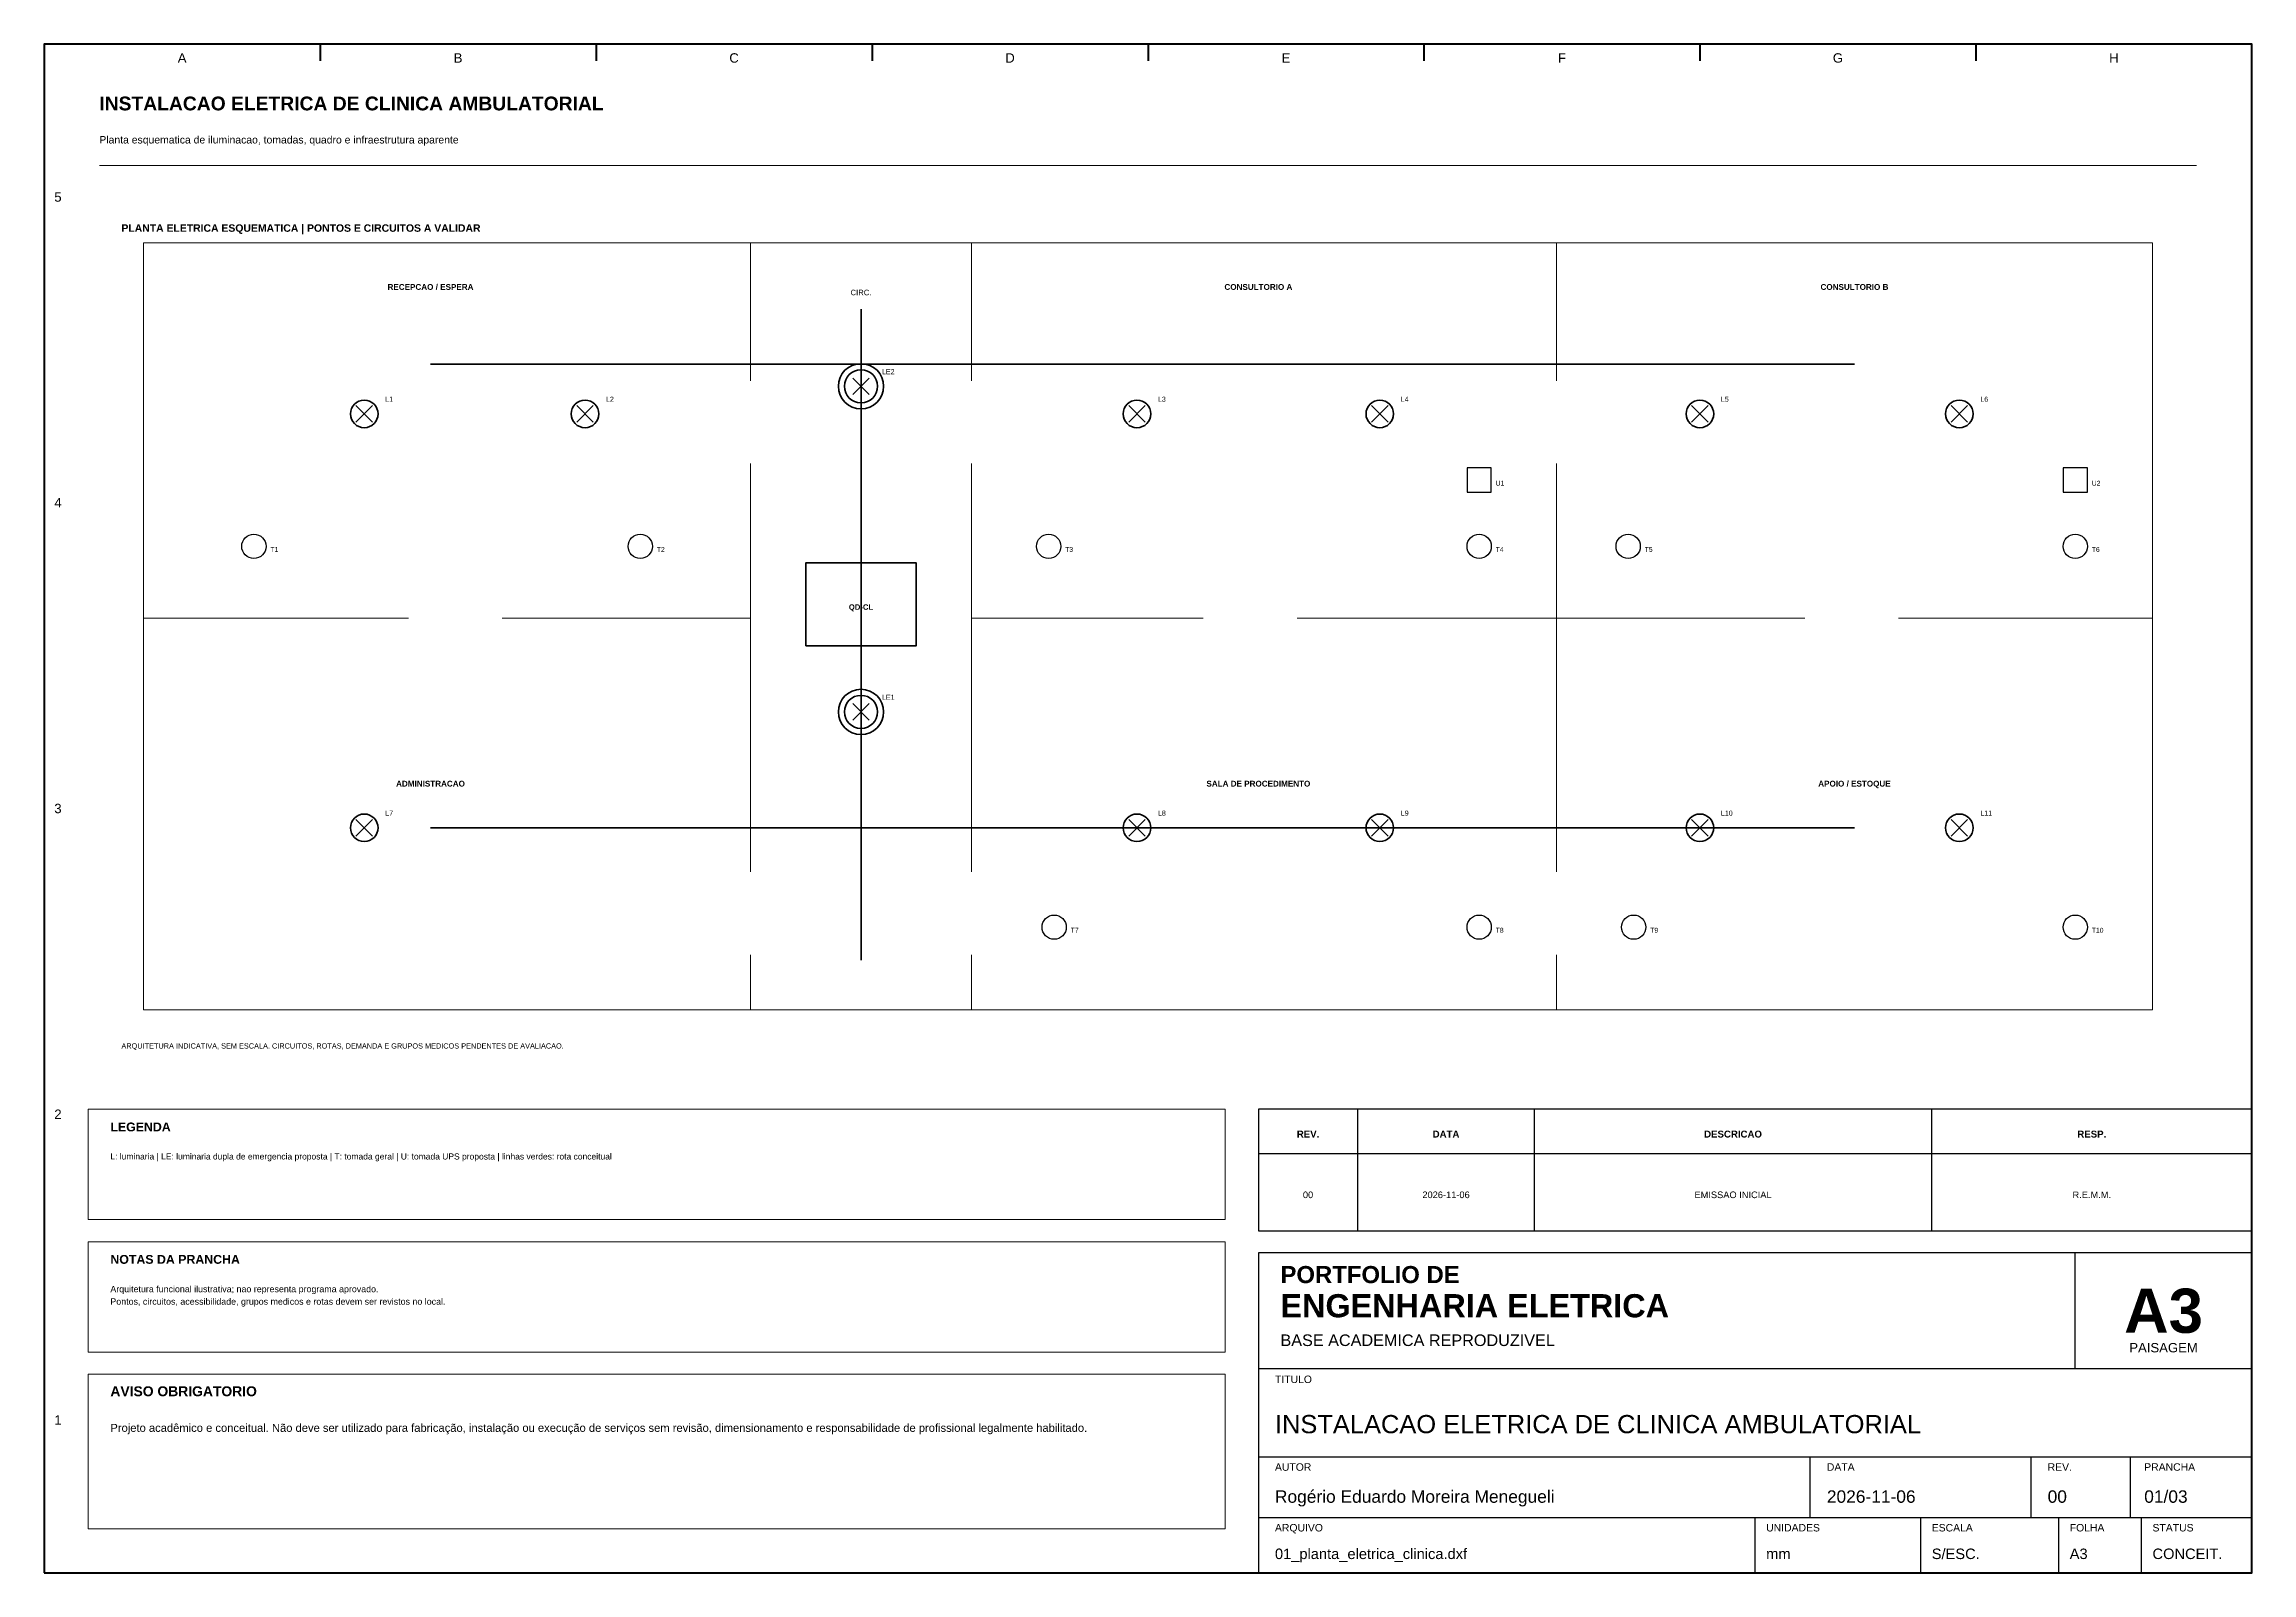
# Model space of a CAD drawing. Header units: millimetres. Extents: x 10 to 410, y 10 to 287.
import ezdxf
from ezdxf.enums import TextEntityAlignment as Align

# ---------------------------------------------------------------- set-up
doc = ezdxf.new("R2010")
doc.units = ezdxf.units.MM
for name, color, linetype, lineweight in [('00_MOLDURA', 7, 'CONTINUOUS', 50), ('01_CARIMBO', 7, 'CONTINUOUS', 25), ('02_TEXTO', 7, 'CONTINUOUS', 18), ('03_COTAS', 152, 'CONTINUOUS', 18), ('04_EQUIPAMENTOS', 32, 'CONTINUOUS', 35), ('05_POTENCIA', 12, 'CONTINUOUS', 50), ('07_INSTRUMENTACAO', 202, 'CONTINUOUS', 25), ('10_ELETROCALHAS', 251, 'CONTINUOUS', 35), ('11_ARQUITETURA', 253, 'CONTINUOUS', 18), ('12_LEGENDA', 7, 'CONTINUOUS', 18), ('13_NOTAS', 7, 'CONTINUOUS', 18)]:
    doc.layers.add(name, color=color, linetype=linetype, lineweight=lineweight)
doc.styles.add('PORTFOLIO_TEXTO', font='arial.ttf')
doc.styles.add('PORTFOLIO_TITULO', font='arialbd.ttf', dxfattribs={"width": 0.92})

# ---------------------------------------------------------------- blocks, each defined once
blk = doc.blocks.new('CARIMBO_A3')
at = {"layer": '01_CARIMBO'}
for p, q in [((148, 37), (148, 58)), ((0, 37), (180, 37)), ((0, 21), (180, 21)), ((100, 10), (100, 21)), ((140, 10), (140, 21)), ((158, 10), (158, 21)), ((0, 10), (180, 10)), ((90, 0), (90, 10)), ((120, 0), (120, 10)), ((145, 0), (145, 10)), ((160, 0), (160, 10))]:
    blk.add_line(p, q, dxfattribs=at)
blk.add_lwpolyline([(0, 0), (180, 0), (180, 58), (0, 58)], close=True, dxfattribs=at)
at = {"layer": '01_CARIMBO', "style": 'PORTFOLIO_TEXTO'}
for s, p in [('TITULO', (3, 34.4)), ('AUTOR', (3, 18.5)), ('DATA', (103, 18.5)), ('REV.', (143, 18.5)), ('PRANCHA', (160.5, 18.5)), ('ARQUIVO', (3, 7.5)), ('UNIDADES', (92, 7.5)), ('ESCALA', (122, 7.5)), ('FOLHA', (147, 7.5)), ('STATUS', (162, 7.5))]:
    blk.add_text(s, height=1.35, dxfattribs=at).set_placement(p)
at = {"layer": '02_TEXTO'}
for s, height, style, p in [('PORTFOLIO DE', 3.1, 'PORTFOLIO_TITULO', (4, 52.5)), ('ENGENHARIA ELETRICA', 4.2, 'PORTFOLIO_TITULO', (4, 46.3)), ('BASE ACADEMICA REPRODUZIVEL', 2.1, 'PORTFOLIO_TEXTO', (4, 41.1))]:
    blk.add_text(s, height=height, dxfattribs=dict(at, style=style)).set_placement(p)
for s, height, style, p in [('A3', 8, 'PORTFOLIO_TITULO', (164, 47.5)), ('PAISAGEM', 1.7, 'PORTFOLIO_TEXTO', (164, 40.8))]:
    blk.add_text(s, height=height, dxfattribs=dict(at, style=style)).set_placement(p, align=Align.MIDDLE_CENTER)
at = {"layer": '02_TEXTO', "style": 'PORTFOLIO_TEXTO'}
for tag, p, height in [('TITULO', (3, 25.3), 3.3), ('AUTOR', (3, 12.7), 2.25), ('DATA', (103, 12.7), 2.25), ('REVISAO', (143, 12.7), 2.25), ('PRANCHA', (160.5, 12.7), 2.25), ('ARQUIVO', (3, 2.5), 1.9), ('UNIDADES', (92, 2.5), 1.9), ('ESCALA', (122, 2.5), 1.9), ('FOLHA', (147, 2.5), 1.9), ('STATUS', (162, 2.5), 1.9)]:
    blk.add_attdef(tag, p, '', height=height, dxfattribs=at)

msp = doc.modelspace()

# ---------------------------------------------------------------- linework, layer by layer
at = {"layer": '00_MOLDURA'}
for p, q in [((60, 287), (60, 284)), ((110, 287), (110, 284)), ((160, 287), (160, 284)), ((210, 287), (210, 284)), ((260, 287), (260, 284)), ((310, 287), (310, 284)), ((360, 287), (360, 284))]:
    msp.add_line(p, q, dxfattribs=at)
msp.add_lwpolyline([(10, 10), (410, 10), (410, 287), (10, 287)], close=True, dxfattribs=at)
at = {"layer": '01_CARIMBO'}
for p, q in [((248, 72), (248, 94)), ((280, 72), (280, 94)), ((352, 72), (352, 94)), ((230, 86), (410, 86))]:
    msp.add_line(p, q, dxfattribs=at)
msp.add_lwpolyline([(230, 72), (410, 72), (410, 94), (230, 94)], close=True, dxfattribs=at)
at = {"layer": '03_COTAS'}
msp.add_line((20, 265), (400, 265), dxfattribs=at)
at = {"layer": '04_EQUIPAMENTOS'}
for p, q in [((156.5, 223.5), (159.5, 226.5)), ((156.5, 226.5), (159.5, 223.5)), ((66.5, 218.5), (69.5, 221.5)), ((66.5, 221.5), (69.5, 218.5)), ((106.5, 218.5), (109.5, 221.5)), ((106.5, 221.5), (109.5, 218.5)), ((206.5, 218.5), (209.5, 221.5)), ((206.5, 221.5), (209.5, 218.5)), ((250.5, 218.5), (253.5, 221.5)), ((250.5, 221.5), (253.5, 218.5)), ((308.5, 218.5), (311.5, 221.5)), ((308.5, 221.5), (311.5, 218.5)), ((355.5, 218.5), (358.5, 221.5)), ((355.5, 221.5), (358.5, 218.5)), ((156.5, 164.5), (159.5, 167.5)), ((156.5, 167.5), (159.5, 164.5)), ((66.5, 143.5), (69.5, 146.5)), ((66.5, 146.5), (69.5, 143.5)), ((206.5, 143.5), (209.5, 146.5)), ((206.5, 146.5), (209.5, 143.5)), ((250.5, 143.5), (253.5, 146.5)), ((250.5, 146.5), (253.5, 143.5)), ((308.5, 143.5), (311.5, 146.5)), ((308.5, 146.5), (311.5, 143.5)), ((355.5, 143.5), (358.5, 146.5)), ((355.5, 146.5), (358.5, 143.5))]:
    msp.add_line(p, q, dxfattribs=at)
msp.add_lwpolyline([(148, 178), (168, 178), (168, 193), (148, 193)], close=True, dxfattribs=at)
for centre, radius in [((158, 225), 4.1), ((158, 225), 3), ((68, 220), 2.5), ((108, 220), 2.5), ((208, 220), 2.5), ((252, 220), 2.5), ((310, 220), 2.5), ((357, 220), 2.5), ((158, 166), 4.1), ((158, 166), 3), ((68, 145), 2.5), ((208, 145), 2.5), ((252, 145), 2.5), ((310, 145), 2.5), ((357, 145), 2.5)]:
    msp.add_circle(centre, radius, dxfattribs=at)
at = {"layer": '07_INSTRUMENTACAO'}
for points in [[(267.8, 205.8), (272.2, 205.8), (272.2, 210.2), (267.8, 210.2)], [(375.8, 205.8), (380.2, 205.8), (380.2, 210.2), (375.8, 210.2)]]:
    msp.add_lwpolyline(points, close=True, dxfattribs=at)
for centre in [(48, 196), (118, 196), (192, 196), (270, 196), (297, 196), (378, 196), (193, 127), (270, 127), (298, 127), (378, 127)]:
    msp.add_circle(centre, 2.2, dxfattribs=at)
at = {"layer": '10_ELETROCALHAS'}
for p, q in [((158, 121), (158, 239)), ((80, 229), (158, 229)), ((158, 229), (230, 229)), ((158, 229), (338, 229)), ((80, 145), (158, 145)), ((158, 145), (230, 145)), ((158, 145), (338, 145))]:
    msp.add_line(p, q, dxfattribs=at)
at = {"layer": '11_ARQUITETURA'}
for p, q in [((138, 226), (138, 251)), ((178, 226), (178, 251)), ((284, 226), (284, 251)), ((138, 137), (138, 211)), ((178, 137), (178, 211)), ((284, 137), (284, 211)), ((28, 183), (76, 183)), ((93, 183), (138, 183)), ((178, 183), (220, 183)), ((237, 183), (284, 183)), ((284, 183), (329, 183)), ((346, 183), (392, 183)), ((138, 112), (138, 122)), ((178, 112), (178, 122)), ((284, 112), (284, 122))]:
    msp.add_line(p, q, dxfattribs=at)
msp.add_lwpolyline([(28, 112), (392, 112), (392, 251), (28, 251)], close=True, dxfattribs=at)
at = {"layer": '12_LEGENDA'}
msp.add_lwpolyline([(18, 74), (224, 74), (224, 94), (18, 94)], close=True, dxfattribs=at)
at = {"layer": '13_NOTAS'}
for points in [[(18, 50), (224, 50), (224, 70), (18, 70)], [(18, 18), (224, 18), (224, 46), (18, 46)]]:
    msp.add_lwpolyline(points, close=True, dxfattribs=at)

# ---------------------------------------------------------------- block references
at = {"layer": '01_CARIMBO'}
msp.add_blockref('CARIMBO_A3', (230, 10), dxfattribs=at).add_auto_attribs({'TITULO': 'INSTALACAO ELETRICA DE CLINICA AMBULATORIAL', 'AUTOR': 'Rogério Eduardo Moreira Menegueli', 'DATA': '2026-11-06', 'REVISAO': '00', 'PRANCHA': '01/03', 'ARQUIVO': '01_planta_eletrica_clinica.dxf', 'UNIDADES': 'mm', 'ESCALA': 'S/ESC.', 'FOLHA': 'A3', 'STATUS': 'CONCEIT.'})

# ---------------------------------------------------------------- texts
at = {"layer": '00_MOLDURA', "style": 'PORTFOLIO_TEXTO'}
for s, p in [('A', (35, 284.5)), ('B', (85, 284.5)), ('C', (135, 284.5)), ('D', (185, 284.5)), ('E', (235, 284.5)), ('F', (285, 284.5)), ('G', (335, 284.5)), ('H', (385, 284.5)), ('5', (12.5, 259.3)), ('4', (12.5, 203.9)), ('3', (12.5, 148.5)), ('2', (12.5, 93.1)), ('1', (12.5, 37.7))]:
    msp.add_text(s, height=1.7, dxfattribs=at).set_placement(p, align=Align.MIDDLE_CENTER)
at = {"layer": '01_CARIMBO', "style": 'PORTFOLIO_TITULO'}
for s, p in [('REV.', (239, 89.5)), ('DATA', (264, 89.5)), ('DESCRICAO', (316, 89.5)), ('RESP.', (381, 89.5))]:
    msp.add_text(s, height=1.25, dxfattribs=at).set_placement(p, align=Align.MIDDLE_CENTER)
at = {"layer": '02_TEXTO'}
for s, height, style, p in [('INSTALACAO ELETRICA DE CLINICA AMBULATORIAL', 2.5, 'PORTFOLIO_TITULO', (20, 275)), ('Planta esquematica de iluminacao, tomadas, quadro e infraestrutura aparente', 1.35, 'PORTFOLIO_TEXTO', (20, 269)), ('LE2', 0.92, 'PORTFOLIO_TEXTO', (161.8, 227.2)), ('L1', 0.92, 'PORTFOLIO_TEXTO', (71.8, 222.2)), ('L2', 0.92, 'PORTFOLIO_TEXTO', (111.8, 222.2)), ('L3', 0.92, 'PORTFOLIO_TEXTO', (211.8, 222.2)), ('L4', 0.92, 'PORTFOLIO_TEXTO', (255.8, 222.2)), ('L5', 0.92, 'PORTFOLIO_TEXTO', (313.8, 222.2)), ('L6', 0.92, 'PORTFOLIO_TEXTO', (360.8, 222.2)), ('U1', 0.88, 'PORTFOLIO_TEXTO', (273, 207)), ('U2', 0.88, 'PORTFOLIO_TEXTO', (381, 207)), ('T1', 0.88, 'PORTFOLIO_TEXTO', (51, 195)), ('T2', 0.88, 'PORTFOLIO_TEXTO', (121, 195)), ('T3', 0.88, 'PORTFOLIO_TEXTO', (195, 195)), ('T4', 0.88, 'PORTFOLIO_TEXTO', (273, 195)), ('T5', 0.88, 'PORTFOLIO_TEXTO', (300, 195)), ('T6', 0.88, 'PORTFOLIO_TEXTO', (381, 195)), ('LE1', 0.92, 'PORTFOLIO_TEXTO', (161.8, 168.2)), ('L7', 0.92, 'PORTFOLIO_TEXTO', (71.8, 147.2)), ('L8', 0.92, 'PORTFOLIO_TEXTO', (211.8, 147.2)), ('L9', 0.92, 'PORTFOLIO_TEXTO', (255.8, 147.2)), ('L10', 0.92, 'PORTFOLIO_TEXTO', (313.8, 147.2)), ('L11', 0.92, 'PORTFOLIO_TEXTO', (360.8, 147.2)), ('T7', 0.88, 'PORTFOLIO_TEXTO', (196, 126)), ('T8', 0.88, 'PORTFOLIO_TEXTO', (273, 126)), ('T9', 0.88, 'PORTFOLIO_TEXTO', (301, 126)), ('T10', 0.88, 'PORTFOLIO_TEXTO', (381, 126))]:
    msp.add_text(s, height=height, dxfattribs=dict(at, style=style)).set_placement(p)
at = {"layer": '02_TEXTO', "style": 'PORTFOLIO_TEXTO'}
for s, p in [('00', (239, 78.5)), ('2026-11-06', (264, 78.5)), ('EMISSAO INICIAL', (316, 78.5)), ('R.E.M.M.', (381, 78.5))]:
    msp.add_text(s, height=1.2, dxfattribs=at).set_placement(p, align=Align.MIDDLE_CENTER)
at = {"layer": '04_EQUIPAMENTOS', "style": 'PORTFOLIO_TITULO'}
msp.add_text('QD-CL', height=1, dxfattribs=at).set_placement((158, 185), align=Align.MIDDLE_CENTER)
at = {"layer": '05_POTENCIA', "style": 'PORTFOLIO_TITULO'}
msp.add_text('PLANTA ELETRICA ESQUEMATICA | PONTOS E CIRCUITOS A VALIDAR', height=1.35, dxfattribs=at).set_placement((24, 253))
at = {"layer": '11_ARQUITETURA'}
for s, height, style, p in [('RECEPCAO / ESPERA', 1.05, 'PORTFOLIO_TITULO', (80, 243)), ('CIRC.', 1, 'PORTFOLIO_TEXTO', (158, 242)), ('CONSULTORIO A', 1.05, 'PORTFOLIO_TITULO', (230, 243)), ('CONSULTORIO B', 1.05, 'PORTFOLIO_TITULO', (338, 243)), ('ADMINISTRACAO', 1.05, 'PORTFOLIO_TITULO', (80, 153)), ('SALA DE PROCEDIMENTO', 1.05, 'PORTFOLIO_TITULO', (230, 153)), ('APOIO / ESTOQUE', 1.05, 'PORTFOLIO_TITULO', (338, 153))]:
    msp.add_text(s, height=height, dxfattribs=dict(at, style=style)).set_placement(p, align=Align.MIDDLE_CENTER)
at = {"layer": '12_LEGENDA', "style": 'PORTFOLIO_TITULO'}
msp.add_text('LEGENDA', height=1.6, dxfattribs=at).set_placement((22, 90))
at = {"layer": '12_LEGENDA', "insert": (22, 86), "char_height": 1.1, "width": 198, "attachment_point": 1, "line_spacing_factor": 1.18, "style": 'PORTFOLIO_TEXTO'}
msp.add_mtext('L: luminaria | LE: luminaria dupla de emergencia proposta | T: tomada geral | U: tomada UPS proposta | linhas verdes: rota conceitual', dxfattribs=at)
at = {"layer": '13_NOTAS'}
for s, height, style, p in [('ARQUITETURA INDICATIVA, SEM ESCALA. CIRCUITOS, ROTAS, DEMANDA E GRUPOS MEDICOS PENDENTES DE AVALIACAO.', 0.95, 'PORTFOLIO_TEXTO', (24, 105)), ('NOTAS DA PRANCHA', 1.6, 'PORTFOLIO_TITULO', (22, 66)), ('AVISO OBRIGATORIO', 1.8, 'PORTFOLIO_TITULO', (22, 42))]:
    msp.add_text(s, height=height, dxfattribs=dict(at, style=style)).set_placement(p)
at = {"layer": '13_NOTAS', "width": 198, "attachment_point": 1, "line_spacing_factor": 1.18, "style": 'PORTFOLIO_TEXTO'}
for s, insert, char_height in [('Arquitetura funcional ilustrativa; nao representa programa aprovado.\\PPontos, circuitos, acessibilidade, grupos medicos e rotas devem ser revistos no local.', (22, 62), 1.15), ('Projeto acadêmico e conceitual. Não deve ser utilizado para fabricação, instalação ou execução de serviços sem revisão, dimensionamento e responsabilidade de profissional legalmente habilitado.', (22, 37), 1.45)]:
    msp.add_mtext(s, dxfattribs=dict(at, insert=insert, char_height=char_height))

doc.saveas('drawing.dxf')
